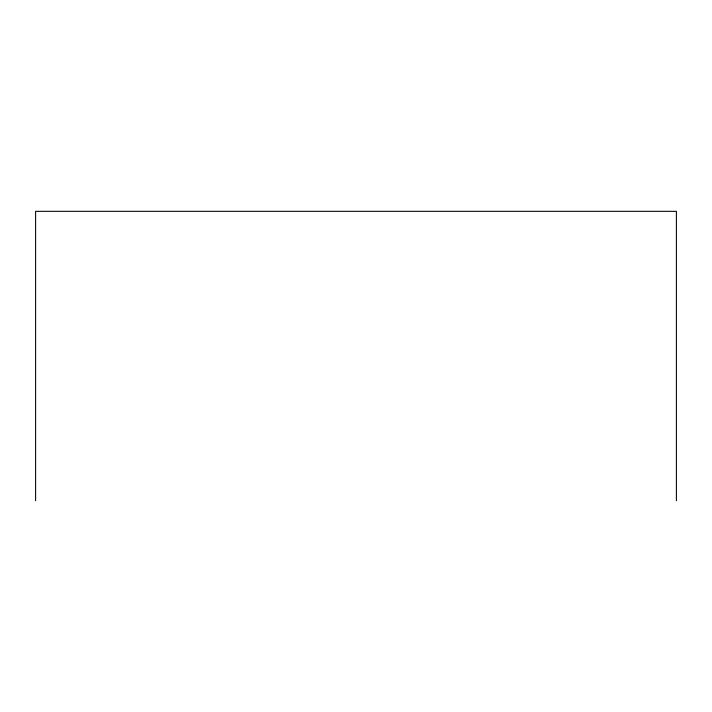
<?xml version="1.0" encoding="UTF-8"?>
<svg xmlns="http://www.w3.org/2000/svg" width="712" height="712" viewBox="0 0 712 712"><rect width="100%" height="100%" fill="white"/><g stroke="black" fill="none" stroke-linecap="round" stroke-linejoin="round"><path stroke-width="1.07" d="M676.4 500.669L676.4 211.331L35.6 211.331L35.6 500.669"/></g></svg>
